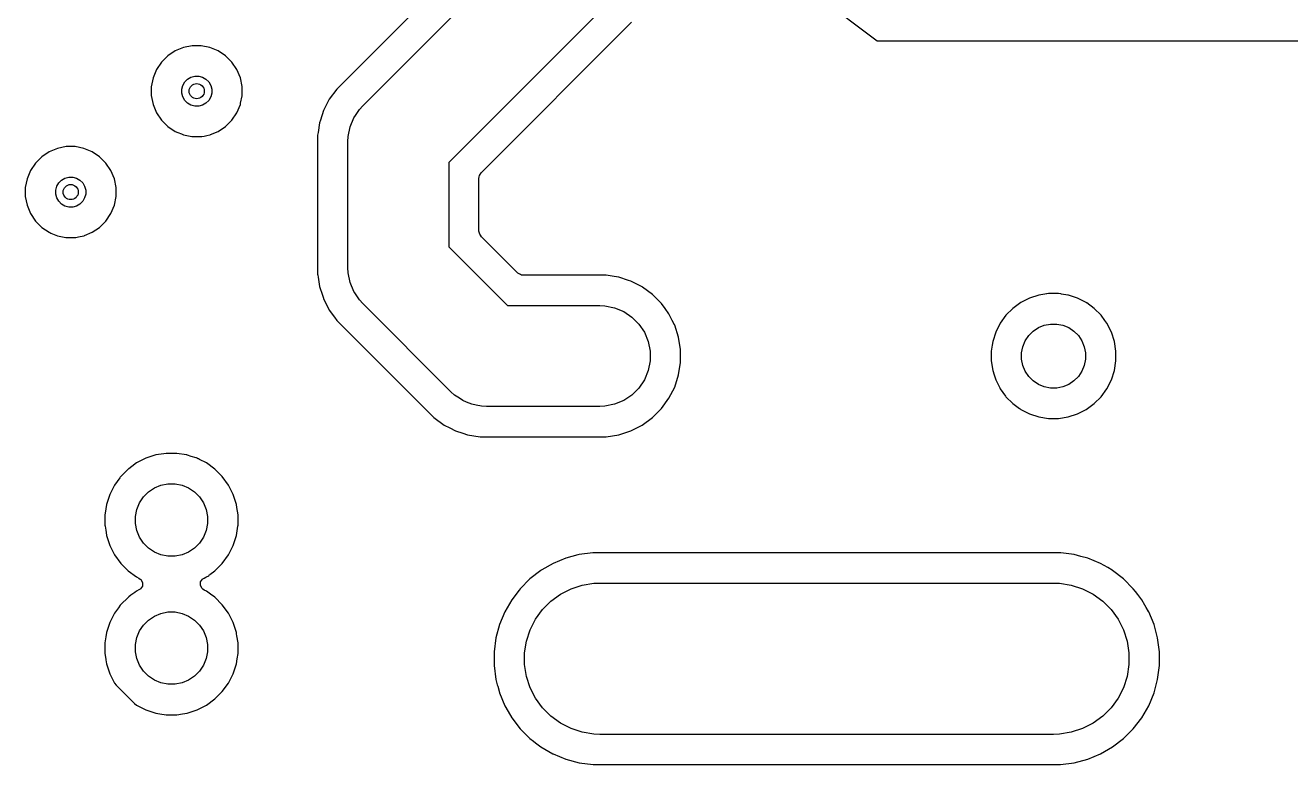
# Model space of a CAD drawing. Header units: inches. Extents: x 1.32 to 5.22, y -7.01 to -1.14.
# Drawn here: x 2.425 to 3.414, y -4.404 to -3.827 of the extents above; entities that cross this region are included whole.
import ezdxf

# ---------------------------------------------------------------- set-up
doc = ezdxf.new("R2010")
doc.units = ezdxf.units.IN
doc.header["$MEASUREMENT"] = 0
doc.layers.add('B.Cu', color=153, linetype='CONTINUOUS', true_color=0x4d7fc4)

msp = doc.modelspace()

# ---------------------------------------------------------------- linework, layer by layer
at = {"layer": 'B.Cu', "linetype": 'CONTINUOUS'}
for p, q in [((2.82897, -3.71578), (2.66847, -3.87627)), ((2.6887, -3.88948), (2.84618, -3.732)), ((2.96501, -3.74443), (3.09055, -3.83858)), ((2.89032, -3.79921), (2.75591, -3.93363)), ((2.78127, -3.9417), (2.89877, -3.8242)), ((2.54871, -3.84386), (2.54226, -3.84653)), ((2.55556, -3.8425), (2.54871, -3.84386)), ((2.54871, -3.84386), (2.54871, -3.84386)), ((2.54871, -3.84386), (2.54871, -3.84386)), ((2.56255, -3.8425), (2.55556, -3.8425)), ((2.55556, -3.8425), (2.55556, -3.8425)), ((2.55556, -3.8425), (2.55556, -3.8425)), ((2.5694, -3.84386), (2.56255, -3.8425)), ((2.56255, -3.8425), (2.56255, -3.8425)), ((2.56255, -3.8425), (2.56255, -3.8425)), ((2.57585, -3.84653), (2.5694, -3.84386)), ((2.5694, -3.84386), (2.5694, -3.84386)), ((2.5694, -3.84386), (2.5694, -3.84386)), ((3.09055, -3.83858), (3.42472, -3.83858)), ((2.53645, -3.85042), (2.53152, -3.85535)), ((2.53646, -3.85041), (2.53645, -3.85042)), ((2.54226, -3.84654), (2.53646, -3.85041)), ((2.53646, -3.85041), (2.53646, -3.85041)), ((2.54226, -3.84653), (2.54226, -3.84653)), ((2.54226, -3.84653), (2.54226, -3.84654)), ((2.57585, -3.84654), (2.57585, -3.84653)), ((2.57585, -3.84653), (2.57585, -3.84653)), ((2.58165, -3.85041), (2.57585, -3.84654)), ((2.57585, -3.84654), (2.57585, -3.84654)), ((2.57585, -3.84654), (2.57585, -3.84654)), ((2.58165, -3.85041), (2.58165, -3.85041)), ((2.58166, -3.85042), (2.58165, -3.85041)), ((2.58659, -3.85535), (2.58166, -3.85042)), ((2.52764, -3.86116), (2.52496, -3.86761)), ((2.53152, -3.85535), (2.52764, -3.86116)), ((2.52764, -3.86116), (2.52764, -3.86116)), ((2.52764, -3.86116), (2.52764, -3.86116)), ((2.53152, -3.85535), (2.53152, -3.85535)), ((2.53152, -3.85535), (2.53152, -3.85535)), ((2.59047, -3.86116), (2.58659, -3.85535)), ((2.58659, -3.85535), (2.58659, -3.85535)), ((2.58659, -3.85535), (2.58659, -3.85535)), ((2.59315, -3.86761), (2.59047, -3.86116)), ((2.59047, -3.86116), (2.59047, -3.86116)), ((2.52496, -3.86761), (2.5236, -3.87446)), ((2.5236, -3.87446), (2.5236, -3.88144)), ((2.52496, -3.86761), (2.52496, -3.86761)), ((2.52496, -3.86761), (2.52496, -3.86761)), ((2.54735, -3.87641), (2.54814, -3.87343)), ((2.54814, -3.87343), (2.54968, -3.87076)), ((2.54968, -3.87076), (2.55187, -3.86858)), ((2.55187, -3.86858), (2.55454, -3.86704)), ((2.55454, -3.86704), (2.55751, -3.86624)), ((2.55751, -3.86624), (2.5606, -3.86624)), ((2.5606, -3.86624), (2.56358, -3.86704)), ((2.56358, -3.86704), (2.56625, -3.86858)), ((2.56625, -3.86858), (2.56843, -3.87076)), ((2.56843, -3.87076), (2.56997, -3.87343)), ((2.56997, -3.87343), (2.57077, -3.87641)), ((2.59449, -3.87438), (2.59315, -3.86761)), ((2.59315, -3.86761), (2.59315, -3.86761)), ((2.59451, -3.87445), (2.59449, -3.87438)), ((2.59451, -3.88145), (2.59451, -3.87445)), ((2.5236, -3.88144), (2.52496, -3.88829)), ((2.54735, -3.87949), (2.54735, -3.87641)), ((2.54814, -3.88247), (2.54735, -3.87949)), ((2.54968, -3.88514), (2.54814, -3.88247)), ((2.56997, -3.88247), (2.56843, -3.88514)), ((2.57077, -3.87949), (2.56997, -3.88247)), ((2.57077, -3.87641), (2.57077, -3.87949)), ((2.59332, -3.88741), (2.59449, -3.88153)), ((2.59449, -3.88153), (2.59451, -3.88145)), ((2.66264, -3.8843), (2.65814, -3.89313)), ((2.66847, -3.87627), (2.66264, -3.8843)), ((2.66847, -3.87627), (2.66847, -3.87627)), ((2.52496, -3.88829), (2.52496, -3.88829)), ((2.52496, -3.88829), (2.52496, -3.88829)), ((2.52496, -3.88829), (2.52764, -3.89475)), ((2.55187, -3.88732), (2.54968, -3.88514)), ((2.55454, -3.88886), (2.55187, -3.88732)), ((2.55751, -3.88966), (2.55454, -3.88886)), ((2.5606, -3.88966), (2.55751, -3.88966)), ((2.56358, -3.88886), (2.5606, -3.88966)), ((2.56625, -3.88732), (2.56358, -3.88886)), ((2.56843, -3.88514), (2.56625, -3.88732)), ((2.59047, -3.89475), (2.59315, -3.88829)), ((2.59315, -3.88829), (2.59332, -3.88741)), ((2.65814, -3.89313), (2.65573, -3.90055)), ((2.68304, -3.89693), (2.6861, -3.89235)), ((2.6861, -3.89235), (2.6887, -3.88948)), ((2.52764, -3.89475), (2.52764, -3.89475)), ((2.52764, -3.89475), (2.52764, -3.89475)), ((2.52764, -3.89475), (2.53152, -3.90055)), ((2.53152, -3.90055), (2.53152, -3.90055)), ((2.53152, -3.90055), (2.53645, -3.90549)), ((2.58165, -3.90549), (2.58659, -3.90055)), ((2.58659, -3.90055), (2.59047, -3.89475)), ((2.65508, -3.90257), (2.65388, -3.9101)), ((2.65573, -3.90055), (2.65508, -3.90257)), ((2.67886, -3.90589), (2.68181, -3.89876)), ((2.68181, -3.89876), (2.68304, -3.89693)), ((2.53645, -3.90549), (2.53646, -3.90549)), ((2.53646, -3.90549), (2.53646, -3.90549)), ((2.53646, -3.90549), (2.54226, -3.90937)), ((2.54226, -3.90937), (2.54226, -3.90937)), ((2.54226, -3.90937), (2.5444, -3.91026)), ((2.5444, -3.91026), (2.5471, -3.91137)), ((2.5471, -3.91137), (2.5471, -3.91137)), ((2.5471, -3.91137), (2.5477, -3.91162)), ((2.5477, -3.91162), (2.54871, -3.91204)), ((2.54871, -3.91204), (2.54871, -3.91204)), ((2.54871, -3.91204), (2.54871, -3.91204)), ((2.54871, -3.91204), (2.55526, -3.91335)), ((2.55526, -3.91335), (2.55537, -3.91337)), ((2.55537, -3.91337), (2.55556, -3.91341)), ((2.55556, -3.91341), (2.56255, -3.91341)), ((2.56255, -3.91341), (2.56271, -3.91341)), ((2.56271, -3.91341), (2.56302, -3.91331)), ((2.56302, -3.91331), (2.56483, -3.91295)), ((2.56483, -3.91295), (2.56708, -3.9125)), ((2.56483, -3.91295), (2.56483, -3.91295)), ((2.56708, -3.9125), (2.5694, -3.91204)), ((2.5694, -3.91204), (2.56952, -3.91199)), ((2.5694, -3.91204), (2.5694, -3.91204)), ((2.5694, -3.91204), (2.5694, -3.91204)), ((2.5694, -3.91204), (2.5694, -3.91204)), ((2.5694, -3.91204), (2.5694, -3.91204)), ((2.56952, -3.91199), (2.56984, -3.91186)), ((2.56984, -3.91186), (2.57585, -3.90937)), ((2.56984, -3.91186), (2.56984, -3.91186)), ((2.57585, -3.90937), (2.58165, -3.90549)), ((2.57585, -3.90937), (2.57585, -3.90937)), ((2.57585, -3.90937), (2.57585, -3.90937)), ((2.65388, -3.9101), (2.65352, -3.91236)), ((2.65352, -3.91236), (2.65352, -4.02071)), ((2.67717, -3.91732), (2.67735, -3.91346)), ((2.67735, -3.91346), (2.67886, -3.90589)), ((2.45029, -3.9226), (2.44384, -3.92527)), ((2.45714, -3.92124), (2.45029, -3.9226)), ((2.45029, -3.9226), (2.45029, -3.9226)), ((2.45029, -3.9226), (2.45029, -3.9226)), ((2.46412, -3.92124), (2.45714, -3.92124)), ((2.45714, -3.92124), (2.45714, -3.92124)), ((2.45714, -3.92124), (2.45714, -3.92124)), ((2.47097, -3.9226), (2.46412, -3.92124)), ((2.46412, -3.92124), (2.46412, -3.92124)), ((2.46412, -3.92124), (2.46412, -3.92124)), ((2.47742, -3.92527), (2.47097, -3.9226)), ((2.47097, -3.9226), (2.47097, -3.9226)), ((2.47097, -3.9226), (2.47097, -3.9226)), ((2.67717, -4.01575), (2.67717, -3.91732)), ((2.43803, -3.92916), (2.43309, -3.93409)), ((2.44384, -3.92528), (2.43803, -3.92915)), ((2.43803, -3.92915), (2.43803, -3.92915)), ((2.43803, -3.92915), (2.43803, -3.92916)), ((2.44384, -3.92527), (2.44384, -3.92528)), ((2.44384, -3.92528), (2.44384, -3.92528)), ((2.47742, -3.92528), (2.47742, -3.92528)), ((2.47742, -3.92528), (2.47742, -3.92527)), ((2.48323, -3.92915), (2.47742, -3.92528)), ((2.47742, -3.92528), (2.47742, -3.92528)), ((2.47742, -3.92528), (2.47742, -3.92528)), ((2.48323, -3.92916), (2.48323, -3.92915)), ((2.48323, -3.92915), (2.48323, -3.92915)), ((2.48817, -3.93409), (2.48323, -3.92916)), ((2.75591, -3.93363), (2.75591, -3.99944)), ((2.42921, -3.9399), (2.42654, -3.94635)), ((2.43309, -3.93409), (2.42921, -3.9399)), ((2.42921, -3.9399), (2.42921, -3.9399)), ((2.42921, -3.9399), (2.42921, -3.9399)), ((2.43309, -3.93409), (2.43309, -3.93409)), ((2.43309, -3.93409), (2.43309, -3.93409)), ((2.49205, -3.9399), (2.48817, -3.93409)), ((2.48817, -3.93409), (2.48817, -3.93409)), ((2.48817, -3.93409), (2.48817, -3.93409)), ((2.49472, -3.94635), (2.49205, -3.9399)), ((2.49205, -3.9399), (2.49205, -3.9399)), ((2.78004, -3.94378), (2.78127, -3.9417)), ((2.42654, -3.94635), (2.42518, -3.9532)), ((2.42518, -3.9532), (2.42518, -3.96019)), ((2.42654, -3.94635), (2.42654, -3.94635)), ((2.42654, -3.94635), (2.42654, -3.94635)), ((2.44892, -3.95515), (2.44972, -3.95217)), ((2.44972, -3.95217), (2.45126, -3.9495)), ((2.45126, -3.9495), (2.45344, -3.94732)), ((2.45344, -3.94732), (2.45611, -3.94578)), ((2.45611, -3.94578), (2.45909, -3.94498)), ((2.45909, -3.94498), (2.46217, -3.94498)), ((2.46217, -3.94498), (2.46515, -3.94578)), ((2.46515, -3.94578), (2.46782, -3.94732)), ((2.46782, -3.94732), (2.47, -3.9495)), ((2.47, -3.9495), (2.47154, -3.95217)), ((2.47154, -3.95217), (2.47234, -3.95515)), ((2.49607, -3.95312), (2.49472, -3.94635)), ((2.49472, -3.94635), (2.49472, -3.94635)), ((2.49608, -3.95319), (2.49607, -3.95312)), ((2.49608, -3.9532), (2.49608, -3.95319)), ((2.49608, -3.96018), (2.49608, -3.9532)), ((2.49608, -3.9532), (2.49608, -3.9532)), ((2.77955, -3.94615), (2.77974, -3.94477)), ((2.77955, -3.98721), (2.77955, -3.94615)), ((2.77974, -3.94477), (2.78004, -3.94378)), ((2.42518, -3.96019), (2.42654, -3.96703)), ((2.44892, -3.95823), (2.44892, -3.95515)), ((2.44972, -3.96121), (2.44892, -3.95823)), ((2.45126, -3.96388), (2.44972, -3.96121)), ((2.47154, -3.96121), (2.47, -3.96388)), ((2.47234, -3.95823), (2.47154, -3.96121)), ((2.47234, -3.95515), (2.47234, -3.95823)), ((2.49472, -3.96703), (2.49608, -3.96018)), ((2.42654, -3.96703), (2.42654, -3.96703)), ((2.42654, -3.96703), (2.42654, -3.96703)), ((2.42654, -3.96703), (2.42921, -3.97349)), ((2.45344, -3.96606), (2.45126, -3.96388)), ((2.45611, -3.9676), (2.45344, -3.96606)), ((2.45909, -3.9684), (2.45611, -3.9676)), ((2.46217, -3.9684), (2.45909, -3.9684)), ((2.46515, -3.9676), (2.46217, -3.9684)), ((2.46782, -3.96606), (2.46515, -3.9676)), ((2.47, -3.96388), (2.46782, -3.96606)), ((2.49205, -3.97349), (2.49472, -3.96703)), ((2.42921, -3.97349), (2.42921, -3.97349)), ((2.42921, -3.97349), (2.42921, -3.97349)), ((2.42921, -3.97349), (2.43309, -3.97929)), ((2.43309, -3.97929), (2.43309, -3.97929)), ((2.43309, -3.97929), (2.43309, -3.97929)), ((2.43309, -3.97929), (2.43803, -3.98423)), ((2.48323, -3.98423), (2.48817, -3.97929)), ((2.48817, -3.97929), (2.49205, -3.97349)), ((2.43803, -3.98423), (2.43803, -3.98423)), ((2.43803, -3.98423), (2.43803, -3.98423)), ((2.43803, -3.98423), (2.44384, -3.98811)), ((2.44384, -3.98811), (2.44384, -3.98811)), ((2.44384, -3.98811), (2.4443, -3.9883)), ((2.4443, -3.9883), (2.44517, -3.98866)), ((2.44517, -3.98866), (2.44517, -3.98866)), ((2.44517, -3.98866), (2.44517, -3.98866)), ((2.44517, -3.98866), (2.45029, -3.99078)), ((2.45029, -3.99078), (2.45029, -3.99078)), ((2.45029, -3.99078), (2.45029, -3.99078)), ((2.45029, -3.99078), (2.45029, -3.99078)), ((2.45029, -3.99078), (2.45684, -3.99209)), ((2.45684, -3.99209), (2.45695, -3.99211)), ((2.45695, -3.99211), (2.45714, -3.99215)), ((2.45714, -3.99215), (2.46412, -3.99215)), ((2.46412, -3.99215), (2.46428, -3.99215)), ((2.46428, -3.99215), (2.46459, -3.99205)), ((2.46459, -3.99205), (2.46684, -3.99161)), ((2.46684, -3.99161), (2.47097, -3.99078)), ((2.47097, -3.99078), (2.4711, -3.99073)), ((2.47097, -3.99078), (2.47097, -3.99078)), ((2.47097, -3.99078), (2.47097, -3.99078)), ((2.47097, -3.99078), (2.47097, -3.99078)), ((2.47097, -3.99078), (2.47097, -3.99078)), ((2.4711, -3.99073), (2.47141, -3.9906)), ((2.47141, -3.9906), (2.47742, -3.98811)), ((2.47141, -3.9906), (2.47141, -3.9906)), ((2.47742, -3.98811), (2.48323, -3.98423)), ((2.47742, -3.98811), (2.47742, -3.98811)), ((2.47742, -3.98811), (2.47742, -3.98811)), ((2.78014, -3.98955), (2.77955, -3.98721)), ((2.78064, -3.99046), (2.78014, -3.98955)), ((2.78147, -3.99157), (2.78064, -3.99046)), ((2.80981, -4.01991), (2.78147, -3.99157)), ((2.75591, -3.99944), (2.80174, -4.04528)), ((2.65352, -4.02071), (2.65367, -4.02163)), ((2.65367, -4.02163), (2.65392, -4.02319)), ((2.67735, -4.01961), (2.67717, -4.01575)), ((2.67886, -4.02718), (2.67735, -4.01961)), ((2.81189, -4.02114), (2.80981, -4.01991)), ((2.81288, -4.02144), (2.81189, -4.02114)), ((2.81426, -4.02163), (2.81288, -4.02144)), ((2.87897, -4.02163), (2.81426, -4.02163)), ((2.8852, -4.02262), (2.87897, -4.02163)), ((2.87897, -4.02163), (2.87897, -4.02163)), ((2.88877, -4.02319), (2.8852, -4.02262)), ((2.65392, -4.02319), (2.65508, -4.0305)), ((2.65508, -4.0305), (2.65508, -4.0305)), ((2.65508, -4.0305), (2.65723, -4.03715)), ((2.68181, -4.03431), (2.67886, -4.02718)), ((2.8962, -4.0256), (2.88877, -4.02319)), ((2.88877, -4.02319), (2.88877, -4.02319)), ((2.8982, -4.02625), (2.8962, -4.0256)), ((2.90428, -4.02935), (2.8982, -4.02625)), ((2.8982, -4.02625), (2.8982, -4.02625)), ((2.8982, -4.02625), (2.8982, -4.02625)), ((2.90703, -4.03075), (2.90428, -4.02935)), ((2.90704, -4.03075), (2.90703, -4.03075)), ((2.90734, -4.03097), (2.90704, -4.03075)), ((2.90735, -4.03098), (2.90734, -4.03097)), ((2.91506, -4.03658), (2.90735, -4.03098)), ((2.65723, -4.03715), (2.65799, -4.03948)), ((2.65799, -4.03948), (2.65814, -4.03994)), ((2.65814, -4.03994), (2.66198, -4.04747)), ((2.68257, -4.03543), (2.68181, -4.03431)), ((2.6861, -4.04072), (2.68257, -4.03543)), ((2.6887, -4.04359), (2.6861, -4.04072)), ((2.91507, -4.03658), (2.91506, -4.03658)), ((2.92208, -4.0436), (2.91507, -4.03658)), ((2.91507, -4.03658), (2.91507, -4.03658)), ((2.91507, -4.03658), (2.91507, -4.03658)), ((3.20964, -4.03948), (3.2028, -4.04296)), ((3.21693, -4.03711), (3.20964, -4.03948)), ((3.2214, -4.0364), (3.21693, -4.03711)), ((3.22275, -4.03618), (3.2214, -4.0364)), ((3.22311, -4.03613), (3.22275, -4.03618)), ((3.22451, -4.03591), (3.22311, -4.03613)), ((3.23218, -4.03591), (3.22451, -4.03591)), ((3.23394, -4.03618), (3.23218, -4.03591)), ((3.23218, -4.03591), (3.23218, -4.03591)), ((3.23447, -4.03627), (3.23394, -4.03618)), ((3.23938, -4.03705), (3.23447, -4.03627)), ((3.23957, -4.03706), (3.23938, -4.03705)), ((3.23993, -4.03715), (3.23957, -4.03706)), ((3.24011, -4.03722), (3.23993, -4.03715)), ((3.24706, -4.03948), (3.24011, -4.03722)), ((3.25388, -4.04295), (3.24706, -4.03948)), ((2.66198, -4.04747), (2.66198, -4.04747)), ((2.66198, -4.04747), (2.66264, -4.04877)), ((2.66264, -4.04877), (2.66663, -4.05426)), ((2.75759, -4.11248), (2.6887, -4.04359)), ((2.80174, -4.04528), (2.87402, -4.04528)), ((2.87402, -4.04528), (2.87787, -4.04547)), ((2.87787, -4.04547), (2.88544, -4.04697)), ((2.88544, -4.04697), (2.89257, -4.04992)), ((2.89257, -4.04992), (2.89899, -4.05421)), ((2.92489, -4.04747), (2.92208, -4.0436)), ((2.92208, -4.0436), (2.92208, -4.0436)), ((2.92208, -4.0436), (2.92208, -4.0436)), ((2.92208, -4.0436), (2.92208, -4.0436)), ((2.92791, -4.05162), (2.92489, -4.04747)), ((2.93055, -4.0568), (2.92791, -4.05162)), ((3.19659, -4.04747), (3.19117, -4.05289)), ((3.1966, -4.04747), (3.19659, -4.04747)), ((3.2028, -4.04296), (3.1966, -4.04747)), ((3.25389, -4.04296), (3.25388, -4.04295)), ((3.25419, -4.04317), (3.25389, -4.04296)), ((3.2542, -4.04319), (3.25419, -4.04317)), ((3.2601, -4.04747), (3.2542, -4.04319)), ((3.26552, -4.05289), (3.2601, -4.04747)), ((3.2601, -4.04747), (3.2601, -4.04747)), ((3.2601, -4.04747), (3.2601, -4.04747)), ((3.2601, -4.04747), (3.2601, -4.04747)), ((2.66663, -4.05426), (2.66663, -4.05426)), ((2.66663, -4.05426), (2.66847, -4.0568)), ((2.66847, -4.0568), (2.66847, -4.0568)), ((2.66847, -4.0568), (2.74438, -4.13271)), ((2.89899, -4.05421), (2.90445, -4.05967)), ((2.90445, -4.05967), (2.90874, -4.06609)), ((2.93228, -4.0602), (2.93055, -4.0568)), ((2.93232, -4.06027), (2.93228, -4.0602)), ((2.93239, -4.06041), (2.93232, -4.06027)), ((2.93243, -4.06049), (2.93239, -4.06041)), ((2.93247, -4.06064), (2.93243, -4.06049)), ((2.93548, -4.06989), (2.93247, -4.06064)), ((3.18666, -4.0591), (3.18318, -4.06594)), ((3.19117, -4.05289), (3.18666, -4.0591)), ((3.19117, -4.05289), (3.19117, -4.05289)), ((3.21652, -4.06251), (3.22106, -4.06063)), ((3.22106, -4.06063), (3.22589, -4.05967)), ((3.22589, -4.05967), (3.23081, -4.05967)), ((3.23081, -4.05967), (3.23563, -4.06063)), ((3.23563, -4.06063), (3.24018, -4.06251)), ((3.26836, -4.0568), (3.26552, -4.05289)), ((3.26552, -4.05289), (3.26552, -4.05289)), ((3.26552, -4.05289), (3.26552, -4.05289)), ((3.27003, -4.0591), (3.26836, -4.0568)), ((3.26836, -4.0568), (3.26836, -4.0568)), ((3.26836, -4.0568), (3.26836, -4.0568)), ((3.27352, -4.06594), (3.27003, -4.0591)), ((2.90874, -4.06609), (2.91169, -4.07322)), ((2.93703, -4.07969), (2.93548, -4.06989)), ((2.93548, -4.06989), (2.93548, -4.06989)), ((2.93548, -4.06989), (2.93548, -4.06989)), ((3.18318, -4.06594), (3.18081, -4.07323)), ((3.20621, -4.07281), (3.20895, -4.06872)), ((3.20895, -4.06872), (3.21242, -4.06524)), ((3.21242, -4.06524), (3.21652, -4.06251)), ((3.24018, -4.06251), (3.24427, -4.06524)), ((3.24427, -4.06524), (3.24775, -4.06872)), ((3.24775, -4.06872), (3.25048, -4.07281)), ((3.27589, -4.07323), (3.27352, -4.06594)), ((2.91169, -4.07322), (2.9132, -4.08079)), ((2.9132, -4.08079), (2.9132, -4.0885)), ((2.93703, -4.08081), (2.93703, -4.07969)), ((2.93703, -4.0896), (2.93703, -4.08081)), ((3.18034, -4.07615), (3.17961, -4.08081)), ((3.17961, -4.08081), (3.17961, -4.08848)), ((3.18035, -4.07614), (3.18034, -4.07615)), ((3.18081, -4.07323), (3.18035, -4.07613)), ((3.18035, -4.07613), (3.18035, -4.07614)), ((3.18081, -4.07323), (3.18081, -4.07323)), ((3.20337, -4.08219), (3.20433, -4.07736)), ((3.20433, -4.07736), (3.20621, -4.07281)), ((3.25048, -4.07281), (3.25236, -4.07736)), ((3.25236, -4.07736), (3.25332, -4.08219)), ((3.27709, -4.08081), (3.27589, -4.07323)), ((3.27709, -4.08848), (3.27709, -4.08081)), ((2.9132, -4.0885), (2.91169, -4.09607)), ((2.93548, -4.0994), (2.93703, -4.0896)), ((3.17961, -4.08848), (3.18081, -4.09606)), ((3.20337, -4.08711), (3.20337, -4.08219)), ((3.20433, -4.09193), (3.20337, -4.08711)), ((3.25332, -4.08711), (3.25236, -4.09193)), ((3.25332, -4.08219), (3.25332, -4.08711)), ((3.27589, -4.09606), (3.27709, -4.08848)), ((2.91169, -4.09607), (2.90874, -4.1032)), ((2.93241, -4.10883), (2.93548, -4.0994)), ((3.18081, -4.09606), (3.18189, -4.0994)), ((3.18189, -4.0994), (3.18318, -4.10336)), ((3.20621, -4.09648), (3.20433, -4.09193)), ((3.20895, -4.10057), (3.20621, -4.09648)), ((3.21242, -4.10405), (3.20895, -4.10057)), ((3.24775, -4.10057), (3.24427, -4.10405)), ((3.25048, -4.09648), (3.24775, -4.10057)), ((3.25236, -4.09193), (3.25048, -4.09648)), ((3.27352, -4.10336), (3.27589, -4.09606)), ((2.90445, -4.10962), (2.89899, -4.11508)), ((2.90874, -4.1032), (2.90445, -4.10962)), ((2.92791, -4.11767), (2.93241, -4.10883)), ((3.18318, -4.10336), (3.18627, -4.10943)), ((3.18627, -4.10943), (3.18666, -4.11019)), ((3.18666, -4.11019), (3.18666, -4.11019)), ((3.18666, -4.11019), (3.19093, -4.11606)), ((3.21652, -4.10678), (3.21242, -4.10405)), ((3.22106, -4.10866), (3.21652, -4.10678)), ((3.22589, -4.10962), (3.22106, -4.10866)), ((3.23081, -4.10962), (3.22589, -4.10962)), ((3.23563, -4.10866), (3.23081, -4.10962)), ((3.24018, -4.10678), (3.23563, -4.10866)), ((3.24427, -4.10405), (3.24018, -4.10678)), ((3.26552, -4.1164), (3.27003, -4.11019)), ((3.27003, -4.11019), (3.27352, -4.10336)), ((2.76046, -4.11508), (2.75759, -4.11248)), ((2.7643, -4.11765), (2.76046, -4.11508)), ((2.76687, -4.11937), (2.7643, -4.11765)), ((2.76983, -4.12059), (2.76687, -4.11937)), ((2.774, -4.12232), (2.76983, -4.12059)), ((2.89257, -4.11937), (2.88544, -4.12232)), ((2.89899, -4.11508), (2.89257, -4.11937)), ((2.92208, -4.1257), (2.92791, -4.11767)), ((3.19093, -4.11606), (3.19117, -4.1164)), ((3.19117, -4.1164), (3.19117, -4.1164)), ((3.19117, -4.1164), (3.19117, -4.1164)), ((3.19117, -4.1164), (3.19659, -4.12182)), ((3.2601, -4.12182), (3.26552, -4.1164)), ((2.77737, -4.12299), (2.774, -4.12232)), ((2.78157, -4.12383), (2.77737, -4.12299)), ((2.78543, -4.12402), (2.78157, -4.12383)), ((2.87402, -4.12402), (2.78543, -4.12402)), ((2.87787, -4.12383), (2.87402, -4.12402)), ((2.88544, -4.12232), (2.87787, -4.12383)), ((2.91507, -4.13271), (2.92208, -4.1257)), ((3.19659, -4.12182), (3.19659, -4.12182)), ((3.19659, -4.12182), (3.1966, -4.12182)), ((3.1966, -4.12182), (3.20183, -4.12563)), ((3.20183, -4.12563), (3.20183, -4.12563)), ((3.20183, -4.12563), (3.20227, -4.12595)), ((3.20227, -4.12595), (3.2028, -4.12633)), ((3.2028, -4.12633), (3.20964, -4.12981)), ((3.20964, -4.12981), (3.21693, -4.13219)), ((3.23976, -4.13219), (3.24706, -4.12981)), ((3.24706, -4.12981), (3.25389, -4.12633)), ((3.25389, -4.12633), (3.2601, -4.12182)), ((2.74438, -4.13271), (2.75241, -4.13854)), ((2.75241, -4.13854), (2.75674, -4.14075)), ((2.75674, -4.14075), (2.76124, -4.14304)), ((2.8982, -4.14304), (2.90704, -4.13854)), ((2.90704, -4.13854), (2.91507, -4.13271)), ((3.21693, -4.13219), (3.22451, -4.13339)), ((3.22451, -4.13339), (3.22451, -4.13339)), ((3.22451, -4.13339), (3.23218, -4.13339)), ((3.23218, -4.13339), (3.23976, -4.13219)), ((3.23218, -4.13339), (3.23218, -4.13339)), ((2.76124, -4.14304), (2.76125, -4.14304)), ((2.76125, -4.14304), (2.76687, -4.14487)), ((2.76687, -4.14487), (2.76687, -4.14487)), ((2.76687, -4.14487), (2.77068, -4.14611)), ((2.77068, -4.14611), (2.78047, -4.14766)), ((2.78047, -4.14766), (2.78047, -4.14766)), ((2.78047, -4.14766), (2.87897, -4.14766)), ((2.87897, -4.14766), (2.88877, -4.14611)), ((2.87897, -4.14766), (2.87897, -4.14766)), ((2.88877, -4.14611), (2.8982, -4.14304)), ((2.5334, -4.16091), (2.5272, -4.16189)), ((2.53528, -4.16061), (2.5334, -4.16091)), ((2.54346, -4.16061), (2.53528, -4.16061)), ((2.53528, -4.16061), (2.53528, -4.16061)), ((2.55116, -4.16183), (2.54346, -4.16061)), ((2.54346, -4.16061), (2.54346, -4.16061)), ((2.50835, -4.17088), (2.50597, -4.1726)), ((2.51212, -4.16813), (2.50835, -4.17088)), ((2.50835, -4.17088), (2.50835, -4.17088)), ((2.51941, -4.16442), (2.51212, -4.16813)), ((2.5272, -4.16189), (2.51941, -4.16442)), ((2.55135, -4.16184), (2.55116, -4.16183)), ((2.55171, -4.16193), (2.55135, -4.16184)), ((2.55189, -4.162), (2.55171, -4.16193)), ((2.55478, -4.16294), (2.55189, -4.162)), ((2.55859, -4.16418), (2.55478, -4.16294)), ((2.55885, -4.16422), (2.55859, -4.16418)), ((2.55981, -4.16462), (2.55885, -4.16422)), ((2.56002, -4.16477), (2.55981, -4.16462)), ((2.56048, -4.16501), (2.56002, -4.16477)), ((2.56116, -4.16536), (2.56048, -4.16501)), ((2.56662, -4.16813), (2.56116, -4.16536)), ((2.57324, -4.17294), (2.56662, -4.16813)), ((2.49901, -4.1797), (2.49491, -4.18535)), ((2.49938, -4.1792), (2.49901, -4.1797)), ((2.49901, -4.1797), (2.49901, -4.1797)), ((2.49954, -4.17891), (2.49938, -4.1792)), ((2.50568, -4.17277), (2.49954, -4.17891)), ((2.50597, -4.1726), (2.50568, -4.17277)), ((2.57902, -4.17873), (2.57324, -4.17294)), ((2.58383, -4.18535), (2.57902, -4.17873)), ((2.49491, -4.18535), (2.49119, -4.19264)), ((2.51746, -4.19462), (2.52139, -4.19069)), ((2.52139, -4.19069), (2.52601, -4.1876)), ((2.52601, -4.1876), (2.53114, -4.18547)), ((2.53114, -4.18547), (2.53659, -4.18439)), ((2.53659, -4.18439), (2.54215, -4.18439)), ((2.54215, -4.18439), (2.5476, -4.18547)), ((2.5476, -4.18547), (2.55273, -4.1876)), ((2.55273, -4.1876), (2.55735, -4.19069)), ((2.55735, -4.19069), (2.56128, -4.19462)), ((2.58493, -4.18749), (2.58383, -4.18535)), ((2.58755, -4.19264), (2.58493, -4.18749)), ((2.48866, -4.20042), (2.48757, -4.20733)), ((2.49119, -4.19264), (2.48866, -4.20042)), ((2.51224, -4.20437), (2.51437, -4.19924)), ((2.51437, -4.19924), (2.51746, -4.19462)), ((2.56128, -4.19462), (2.56437, -4.19924)), ((2.56437, -4.19924), (2.5665, -4.20437)), ((2.59008, -4.20042), (2.58755, -4.19264)), ((2.59047, -4.20287), (2.59008, -4.20042)), ((2.59008, -4.20042), (2.59008, -4.20042)), ((2.48757, -4.20733), (2.48738, -4.20851)), ((2.48738, -4.20851), (2.48738, -4.21669)), ((2.51116, -4.20982), (2.51224, -4.20437)), ((2.51116, -4.21538), (2.51116, -4.20982)), ((2.5665, -4.20437), (2.56758, -4.20982)), ((2.56758, -4.20982), (2.56758, -4.21538)), ((2.59048, -4.20299), (2.59047, -4.20287)), ((2.59136, -4.20851), (2.59048, -4.20299)), ((2.59136, -4.21669), (2.59136, -4.20851)), ((2.48738, -4.21669), (2.48752, -4.21754)), ((2.48752, -4.21754), (2.48799, -4.22055)), ((2.51224, -4.22083), (2.51116, -4.21538)), ((2.56758, -4.21538), (2.5665, -4.22083)), ((2.59008, -4.22477), (2.59122, -4.21754)), ((2.59122, -4.21754), (2.59136, -4.21669)), ((2.48799, -4.22055), (2.48862, -4.2245)), ((2.48862, -4.2245), (2.48866, -4.22477)), ((2.48866, -4.22477), (2.49119, -4.23255)), ((2.51437, -4.22596), (2.51224, -4.22083)), ((2.51746, -4.23058), (2.51437, -4.22596)), ((2.56437, -4.22596), (2.56128, -4.23058)), ((2.5665, -4.22083), (2.56437, -4.22596)), ((2.58755, -4.23255), (2.59008, -4.22477)), ((2.49119, -4.23255), (2.49491, -4.23985)), ((2.49491, -4.23985), (2.49972, -4.24647)), ((2.52139, -4.23451), (2.51746, -4.23058)), ((2.52601, -4.2376), (2.52139, -4.23451)), ((2.53114, -4.23972), (2.52601, -4.2376)), ((2.53659, -4.24081), (2.53114, -4.23972)), ((2.5476, -4.23972), (2.54215, -4.24081)), ((2.55273, -4.2376), (2.5476, -4.23972)), ((2.55735, -4.23451), (2.55273, -4.2376)), ((2.56128, -4.23058), (2.55735, -4.23451)), ((2.57902, -4.24647), (2.58383, -4.23985)), ((2.58383, -4.23985), (2.58755, -4.23255)), ((2.85687, -4.23985), (2.84738, -4.24239)), ((2.85771, -4.23962), (2.85687, -4.23985)), ((2.85687, -4.23985), (2.85687, -4.23985)), ((2.85778, -4.2396), (2.85771, -4.23962)), ((2.85785, -4.23958), (2.85778, -4.2396)), ((2.86843, -4.23819), (2.85785, -4.23958)), ((2.85785, -4.23958), (2.85785, -4.23958)), ((2.86851, -4.23818), (2.86843, -4.23819)), ((2.8686, -4.23817), (2.86851, -4.23818)), ((3.23377, -4.23817), (2.8686, -4.23817)), ((2.8686, -4.23817), (2.8686, -4.23817)), ((2.8686, -4.23817), (2.8686, -4.23817)), ((3.23385, -4.23818), (3.23377, -4.23817)), ((3.23377, -4.23817), (3.23377, -4.23817)), ((3.23377, -4.23817), (3.23377, -4.23817)), ((3.23393, -4.23819), (3.23385, -4.23818)), ((3.24451, -4.23958), (3.23393, -4.23819)), ((3.24975, -4.24099), (3.24451, -4.23958)), ((3.24451, -4.23958), (3.24451, -4.23958)), ((3.24451, -4.23958), (3.24451, -4.23958)), ((3.24451, -4.23958), (3.24451, -4.23958)), ((3.24451, -4.23958), (3.24451, -4.23958)), ((3.24451, -4.23958), (3.24451, -4.23958)), ((2.49972, -4.24647), (2.5055, -4.25225)), ((2.54215, -4.24081), (2.53659, -4.24081)), ((2.57324, -4.25225), (2.57902, -4.24647)), ((2.83736, -4.24654), (2.82859, -4.2516)), ((2.84738, -4.24239), (2.83736, -4.24654)), ((2.84738, -4.24239), (2.84738, -4.24239)), ((3.25499, -4.24239), (3.24975, -4.24099)), ((3.265, -4.24654), (3.25499, -4.24239)), ((3.25499, -4.24239), (3.25499, -4.24239)), ((3.25499, -4.24239), (3.25499, -4.24239)), ((3.27065, -4.2498), (3.265, -4.24654)), ((3.265, -4.24654), (3.265, -4.24654)), ((3.27418, -4.25184), (3.27065, -4.2498)), ((3.27065, -4.2498), (3.27065, -4.2498)), ((2.5055, -4.25225), (2.51212, -4.25706)), ((2.51212, -4.25706), (2.51382, -4.25793)), ((2.51382, -4.25793), (2.51496, -4.25873)), ((2.51496, -4.25873), (2.51533, -4.25908)), ((2.51533, -4.25908), (2.51672, -4.26146)), ((2.56214, -4.26099), (2.56356, -4.25888)), ((2.56356, -4.25888), (2.56384, -4.25864)), ((2.56384, -4.25864), (2.56482, -4.25798)), ((2.56482, -4.25798), (2.56629, -4.25723)), ((2.56629, -4.25723), (2.56631, -4.25722)), ((2.56631, -4.25722), (2.56661, -4.25707)), ((2.56661, -4.25707), (2.56663, -4.25706)), ((2.56663, -4.25706), (2.56851, -4.2561)), ((2.56851, -4.2561), (2.56852, -4.25609)), ((2.56852, -4.25609), (2.56912, -4.25525)), ((2.56912, -4.25525), (2.56925, -4.25515)), ((2.56925, -4.25515), (2.57324, -4.25225)), ((2.81937, -4.25856), (2.81171, -4.26622)), ((2.82797, -4.25196), (2.81937, -4.25856)), ((2.81937, -4.25856), (2.81937, -4.25856)), ((2.81937, -4.25856), (2.81937, -4.25856)), ((2.82818, -4.25184), (2.82797, -4.25196)), ((2.82859, -4.2516), (2.82818, -4.25184)), ((2.82818, -4.25184), (2.82818, -4.25184)), ((3.27439, -4.25196), (3.27418, -4.25184)), ((3.2744, -4.25197), (3.27439, -4.25196)), ((3.27445, -4.25201), (3.2744, -4.25197)), ((3.28299, -4.25856), (3.27445, -4.25201)), ((3.29065, -4.26622), (3.28299, -4.25856)), ((3.28299, -4.25856), (3.28299, -4.25856)), ((2.51063, -4.26922), (2.50848, -4.27078)), ((2.51212, -4.26813), (2.51063, -4.26922)), ((2.51392, -4.26722), (2.51212, -4.26813)), ((2.51212, -4.26813), (2.51212, -4.26813)), ((2.5149, -4.26656), (2.51392, -4.26722)), ((2.51518, -4.26632), (2.5149, -4.26656)), ((2.5166, -4.2642), (2.51518, -4.26632)), ((2.51672, -4.26146), (2.5166, -4.2642)), ((2.56202, -4.26374), (2.56214, -4.26099)), ((2.56341, -4.26612), (2.56202, -4.26374)), ((2.56378, -4.26647), (2.56341, -4.26612)), ((2.56492, -4.26727), (2.56378, -4.26647)), ((2.56662, -4.26813), (2.56492, -4.26727)), ((2.56993, -4.27054), (2.56662, -4.26813)), ((2.81091, -4.26727), (2.80511, -4.27482)), ((2.81171, -4.26622), (2.81091, -4.26727)), ((2.81171, -4.26622), (2.81171, -4.26622)), ((2.81171, -4.26622), (2.81171, -4.26622)), ((2.81171, -4.26622), (2.81171, -4.26622)), ((2.84316, -4.27051), (2.85142, -4.26631)), ((2.85142, -4.26631), (2.86023, -4.26344)), ((2.86023, -4.26344), (2.86938, -4.26199)), ((2.86938, -4.26199), (2.87402, -4.26181)), ((2.87402, -4.26181), (3.22835, -4.26181)), ((3.22835, -4.26181), (3.23298, -4.26199)), ((3.23298, -4.26199), (3.24213, -4.26344)), ((3.24213, -4.26344), (3.25095, -4.26631)), ((3.25095, -4.26631), (3.2592, -4.27051)), ((3.2924, -4.2685), (3.29065, -4.26622)), ((3.29065, -4.26622), (3.29065, -4.26622)), ((3.29065, -4.26622), (3.29065, -4.26622)), ((3.29065, -4.26622), (3.29065, -4.26622)), ((3.29415, -4.27078), (3.2924, -4.2685)), ((2.49938, -4.2792), (2.498, -4.28109)), ((2.49954, -4.27891), (2.49938, -4.2792)), ((2.50568, -4.27277), (2.49954, -4.27891)), ((2.50597, -4.2726), (2.50568, -4.27277)), ((2.50764, -4.27139), (2.50597, -4.2726)), ((2.50848, -4.27078), (2.50764, -4.27139)), ((2.57324, -4.27294), (2.56993, -4.27054)), ((2.56993, -4.27054), (2.56993, -4.27054)), ((2.57902, -4.27873), (2.57324, -4.27294)), ((2.57324, -4.27294), (2.57324, -4.27294)), ((2.58383, -4.28535), (2.57902, -4.27873)), ((2.80511, -4.27482), (2.79969, -4.28421)), ((2.80511, -4.27482), (2.80511, -4.27482)), ((2.82911, -4.28251), (2.83566, -4.27596)), ((2.83566, -4.27596), (2.84316, -4.27051)), ((3.2592, -4.27051), (3.2667, -4.27596)), ((3.2667, -4.27596), (3.27325, -4.28251)), ((3.29725, -4.27482), (3.29415, -4.27078)), ((3.29976, -4.27917), (3.29725, -4.27482)), ((3.30078, -4.28093), (3.29976, -4.27917)), ((2.49491, -4.28535), (2.49119, -4.29264)), ((2.498, -4.28109), (2.49491, -4.28535)), ((2.49491, -4.28535), (2.49491, -4.28535)), ((2.49491, -4.28535), (2.49491, -4.28535)), ((2.498, -4.28109), (2.498, -4.28109)), ((2.52139, -4.29069), (2.52601, -4.2876)), ((2.52601, -4.2876), (2.53114, -4.28547)), ((2.53114, -4.28547), (2.53659, -4.28439)), ((2.53659, -4.28439), (2.54215, -4.28439)), ((2.54215, -4.28439), (2.5476, -4.28547)), ((2.5476, -4.28547), (2.55273, -4.2876)), ((2.55273, -4.2876), (2.55735, -4.29069)), ((2.58755, -4.29264), (2.58383, -4.28535)), ((2.79969, -4.28421), (2.79554, -4.29423)), ((2.79969, -4.28421), (2.79969, -4.28421)), ((2.82366, -4.29001), (2.82911, -4.28251)), ((3.27325, -4.28251), (3.2787, -4.29001)), ((3.3026, -4.28408), (3.30078, -4.28093)), ((3.30264, -4.28414), (3.3026, -4.28408)), ((3.30267, -4.2842), (3.30264, -4.28414)), ((3.30268, -4.28423), (3.30267, -4.2842)), ((3.30682, -4.29423), (3.30268, -4.28423)), ((2.49119, -4.29264), (2.48866, -4.30042)), ((2.51224, -4.30437), (2.51437, -4.29924)), ((2.51437, -4.29924), (2.51746, -4.29462)), ((2.51746, -4.29462), (2.52139, -4.29069)), ((2.55735, -4.29069), (2.56128, -4.29462)), ((2.56128, -4.29462), (2.56437, -4.29924)), ((2.56437, -4.29924), (2.5665, -4.30437)), ((2.58806, -4.29423), (2.58755, -4.29264)), ((2.58755, -4.29264), (2.58755, -4.29264)), ((2.58755, -4.29264), (2.58755, -4.29264)), ((2.59008, -4.30042), (2.58806, -4.29423)), ((2.79554, -4.29423), (2.79273, -4.3047)), ((2.79554, -4.29423), (2.79554, -4.29423)), ((2.81659, -4.30708), (2.81946, -4.29827)), ((2.81946, -4.29827), (2.82366, -4.29001)), ((3.2787, -4.29001), (3.28291, -4.29827)), ((3.28291, -4.29827), (3.28577, -4.30708)), ((3.30963, -4.3047), (3.30682, -4.29423)), ((2.48812, -4.30387), (2.48738, -4.30851)), ((2.48738, -4.30851), (2.48738, -4.31669)), ((2.48866, -4.30042), (2.48812, -4.30387)), ((2.51116, -4.30982), (2.51224, -4.30437)), ((2.5665, -4.30437), (2.56758, -4.30982)), ((2.59022, -4.30135), (2.59008, -4.30042)), ((2.59008, -4.30042), (2.59008, -4.30042)), ((2.5905, -4.30312), (2.59022, -4.30135)), ((2.59136, -4.30851), (2.5905, -4.30312)), ((2.59136, -4.31545), (2.59136, -4.30851)), ((2.79273, -4.3047), (2.79132, -4.31545)), ((2.79273, -4.3047), (2.79273, -4.3047)), ((2.79273, -4.3047), (2.79273, -4.3047)), ((2.81514, -4.31623), (2.81659, -4.30708)), ((3.28577, -4.30708), (3.28722, -4.31623)), ((3.31104, -4.31545), (3.30963, -4.3047)), ((2.48738, -4.31669), (2.48809, -4.32117)), ((2.51116, -4.31538), (2.51116, -4.30982)), ((2.51224, -4.32083), (2.51116, -4.31538)), ((2.56758, -4.31538), (2.5665, -4.32083)), ((2.56758, -4.30982), (2.56758, -4.31538)), ((2.59068, -4.32095), (2.59136, -4.31669)), ((2.59136, -4.31669), (2.59136, -4.31545)), ((2.79132, -4.31545), (2.79132, -4.31545)), ((2.79132, -4.31545), (2.79132, -4.32629)), ((2.81514, -4.3255), (2.81514, -4.31623)), ((3.28722, -4.31623), (3.28722, -4.3255)), ((3.31104, -4.32629), (3.31104, -4.31545)), ((2.48809, -4.32117), (2.4882, -4.32187)), ((2.4882, -4.32187), (2.48866, -4.32477)), ((2.48866, -4.32477), (2.48866, -4.32477)), ((2.48866, -4.32477), (2.48866, -4.32477)), ((2.48866, -4.32477), (2.49119, -4.33255)), ((2.51437, -4.32596), (2.51224, -4.32083)), ((2.51746, -4.33058), (2.51437, -4.32596)), ((2.56437, -4.32596), (2.56128, -4.33058)), ((2.5665, -4.32083), (2.56437, -4.32596)), ((2.58755, -4.33255), (2.59008, -4.32477)), ((2.59008, -4.32477), (2.59068, -4.32095)), ((2.79132, -4.32629), (2.79132, -4.32629)), ((2.79132, -4.32629), (2.79273, -4.33703)), ((2.81659, -4.33465), (2.81514, -4.3255)), ((3.28722, -4.3255), (3.28577, -4.33465)), ((3.30963, -4.33703), (3.31104, -4.32629)), ((2.49119, -4.33255), (2.49491, -4.33985)), ((2.52139, -4.33451), (2.51746, -4.33058)), ((2.52601, -4.3376), (2.52139, -4.33451)), ((2.53114, -4.33972), (2.52601, -4.3376)), ((2.55273, -4.3376), (2.5476, -4.33972)), ((2.55735, -4.33451), (2.55273, -4.3376)), ((2.56128, -4.33058), (2.55735, -4.33451)), ((2.58383, -4.33985), (2.58755, -4.33255)), ((2.79273, -4.33703), (2.79273, -4.33703)), ((2.79273, -4.33703), (2.79385, -4.3412)), ((2.81946, -4.34347), (2.81659, -4.33465)), ((3.28577, -4.33465), (3.28291, -4.34347)), ((3.30682, -4.34751), (3.30963, -4.33703)), ((2.49491, -4.33985), (2.4961, -4.34149)), ((2.4961, -4.34149), (2.51048, -4.35587)), ((2.53659, -4.34081), (2.53114, -4.33972)), ((2.54215, -4.34081), (2.53659, -4.34081)), ((2.5476, -4.33972), (2.54215, -4.34081)), ((2.57324, -4.35225), (2.57902, -4.34647)), ((2.57902, -4.34647), (2.58383, -4.33985)), ((2.79385, -4.3412), (2.79415, -4.34233)), ((2.79415, -4.34233), (2.79544, -4.34714)), ((2.79544, -4.34714), (2.79554, -4.34751)), ((2.79554, -4.34751), (2.79554, -4.34751)), ((2.79554, -4.34751), (2.79969, -4.35752)), ((2.82366, -4.35172), (2.81946, -4.34347)), ((3.28291, -4.34347), (3.2787, -4.35172)), ((3.30267, -4.35752), (3.30682, -4.34751)), ((2.51048, -4.35587), (2.51212, -4.35706)), ((2.51212, -4.35706), (2.51941, -4.36078)), ((2.55933, -4.36078), (2.56662, -4.35706)), ((2.56662, -4.35706), (2.57324, -4.35225)), ((2.79969, -4.35752), (2.79969, -4.35752)), ((2.79969, -4.35752), (2.80234, -4.36212)), ((2.82911, -4.35922), (2.82366, -4.35172)), ((3.2787, -4.35172), (3.27325, -4.35922)), ((3.29725, -4.36691), (3.30267, -4.35752)), ((2.51941, -4.36078), (2.5272, -4.36331)), ((2.5272, -4.36331), (2.53023, -4.36379)), ((2.53023, -4.36379), (2.53528, -4.36459)), ((2.53528, -4.36459), (2.53528, -4.36459)), ((2.53528, -4.36459), (2.54346, -4.36459)), ((2.54346, -4.36459), (2.54795, -4.36388)), ((2.54346, -4.36459), (2.54346, -4.36459)), ((2.54795, -4.36388), (2.55154, -4.36331)), ((2.55154, -4.36331), (2.55933, -4.36078)), ((2.80234, -4.36212), (2.80511, -4.36691)), ((2.80511, -4.36691), (2.80511, -4.36691)), ((2.80511, -4.36691), (2.80512, -4.36692)), ((2.80512, -4.36692), (2.80516, -4.36697)), ((2.80516, -4.36697), (2.81171, -4.37551)), ((2.83566, -4.36577), (2.82911, -4.35922)), ((2.84316, -4.37122), (2.83566, -4.36577)), ((3.2667, -4.36577), (3.2592, -4.37122)), ((3.27325, -4.35922), (3.2667, -4.36577)), ((3.29065, -4.37551), (3.29725, -4.36691)), ((2.81171, -4.37551), (2.81171, -4.37551)), ((2.81171, -4.37551), (2.81937, -4.38317)), ((2.85142, -4.37543), (2.84316, -4.37122)), ((2.86023, -4.37829), (2.85142, -4.37543)), ((2.86938, -4.37974), (2.86023, -4.37829)), ((3.24213, -4.37829), (3.23298, -4.37974)), ((3.25095, -4.37543), (3.24213, -4.37829)), ((3.2592, -4.37122), (3.25095, -4.37543)), ((3.28299, -4.38317), (3.29065, -4.37551)), ((2.81937, -4.38317), (2.81937, -4.38317)), ((2.81937, -4.38317), (2.81937, -4.38317)), ((2.81937, -4.38317), (2.81937, -4.38317)), ((2.81937, -4.38317), (2.82221, -4.38535)), ((2.82221, -4.38535), (2.8237, -4.3865)), ((2.8237, -4.3865), (2.82797, -4.38977)), ((2.87402, -4.37992), (2.86938, -4.37974)), ((3.22835, -4.37992), (2.87402, -4.37992)), ((3.23298, -4.37974), (3.22835, -4.37992)), ((3.27439, -4.38977), (3.28299, -4.38317)), ((2.82797, -4.38977), (2.83401, -4.39326)), ((2.83401, -4.39326), (2.83401, -4.39326)), ((2.83401, -4.39326), (2.83723, -4.39512)), ((2.83723, -4.39512), (2.83729, -4.39516)), ((2.83729, -4.39516), (2.83735, -4.39519)), ((2.83735, -4.39519), (2.83738, -4.3952)), ((2.83738, -4.3952), (2.84738, -4.39934)), ((3.25499, -4.39934), (3.265, -4.39519)), ((3.265, -4.39519), (3.27439, -4.38977)), ((2.84738, -4.39934), (2.85785, -4.40215)), ((2.85785, -4.40215), (2.8686, -4.40356)), ((2.8686, -4.40356), (2.8686, -4.40356)), ((2.8686, -4.40356), (3.23377, -4.40356)), ((3.23377, -4.40356), (3.24451, -4.40215)), ((3.23377, -4.40356), (3.23377, -4.40356)), ((3.24451, -4.40215), (3.25499, -4.39934))]:
    msp.add_line(p, q, dxfattribs=at)
at = {"layer": 'B.Cu'}
for centre in [(2.55906, -3.87795), (2.46063, -3.95669)]:
    msp.add_circle(centre, 0.00591, dxfattribs=at)

doc.saveas('drawing.dxf')
